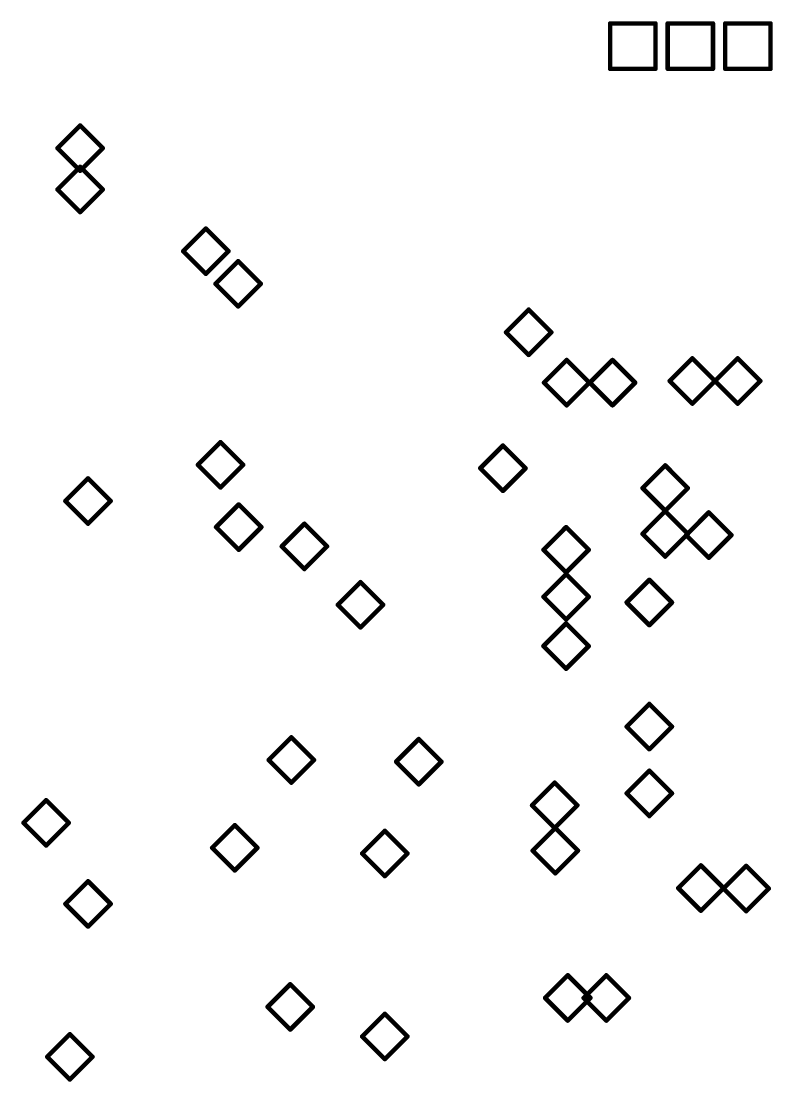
# Model space of a CAD drawing. Header units: inches. Extents: x 0 to 280, y 0 to 265.
# Drawn here: x 79.7 to 112.88, y 25.02 to 71.82 of the extents above; entities that cross this region are included whole.
import ezdxf

# ---------------------------------------------------------------- set-up
doc = ezdxf.new("R2010")
doc.units = ezdxf.units.IN
doc.layers.add('Drill Drawing', color=1, linetype='Continuous')

msp = doc.modelspace()

# ---------------------------------------------------------------- linework, layer by layer
at = {"layer": 'Drill Drawing'}
for points in [[(105.695, 71.725, 0.2, 0.2, 0), (107.695, 71.725, 0.2, 0.2, 0)], [(105.695, 69.725, 0.2, 0.2, 0), (105.695, 71.725, 0.2, 0.2, 0)], [(107.695, 69.725, 0.2, 0.2, 0), (107.695, 71.725, 0.2, 0.2, 0)], [(108.235, 71.725, 0.2, 0.2, 0), (110.235, 71.725, 0.2, 0.2, 0)], [(108.235, 69.725, 0.2, 0.2, 0), (108.235, 71.725, 0.2, 0.2, 0)], [(110.235, 69.725, 0.2, 0.2, 0), (110.235, 71.725, 0.2, 0.2, 0)], [(110.775, 71.725, 0.2, 0.2, 0), (112.775, 71.725, 0.2, 0.2, 0)], [(110.775, 69.725, 0.2, 0.2, 0), (110.775, 71.725, 0.2, 0.2, 0)], [(112.775, 69.725, 0.2, 0.2, 0), (112.775, 71.725, 0.2, 0.2, 0)], [(105.695, 69.725, 0.2, 0.2, 0), (107.695, 69.725, 0.2, 0.2, 0)], [(108.235, 69.725, 0.2, 0.2, 0), (110.235, 69.725, 0.2, 0.2, 0)], [(110.775, 69.725, 0.2, 0.2, 0), (112.775, 69.725, 0.2, 0.2, 0)], [(81.3, 66.225, 0.2, 0.2, 0), (82.3, 67.225, 0.2, 0.2, 0)], [(82.3, 67.225, 0.2, 0.2, 0), (83.3, 66.225, 0.2, 0.2, 0)], [(81.3, 66.225, 0.2, 0.2, 0), (82.3, 65.225, 0.2, 0.2, 0)], [(82.3, 65.225, 0.2, 0.2, 0), (83.3, 66.225, 0.2, 0.2, 0)], [(81.3, 64.4, 0.2, 0.2, 0), (82.3, 65.4, 0.2, 0.2, 0)], [(82.3, 65.4, 0.2, 0.2, 0), (83.3, 64.4, 0.2, 0.2, 0)], [(81.3, 64.4, 0.2, 0.2, 0), (82.3, 63.4, 0.2, 0.2, 0)], [(82.3, 63.4, 0.2, 0.2, 0), (83.3, 64.4, 0.2, 0.2, 0)], [(86.85, 61.675, 0.2, 0.2, 0), (87.85, 62.675, 0.2, 0.2, 0)], [(87.85, 62.675, 0.2, 0.2, 0), (88.85, 61.675, 0.2, 0.2, 0)], [(86.85, 61.675, 0.2, 0.2, 0), (87.85, 60.675, 0.2, 0.2, 0)], [(87.85, 60.675, 0.2, 0.2, 0), (88.85, 61.675, 0.2, 0.2, 0)], [(88.275, 60.239, 0.2, 0.2, 0), (89.275, 61.239, 0.2, 0.2, 0)], [(89.275, 61.239, 0.2, 0.2, 0), (90.275, 60.239, 0.2, 0.2, 0)], [(88.275, 60.239, 0.2, 0.2, 0), (89.275, 59.239, 0.2, 0.2, 0)], [(89.275, 59.239, 0.2, 0.2, 0), (90.275, 60.239, 0.2, 0.2, 0)], [(101.1, 58.1, 0.2, 0.2, 0), (102.1, 59.1, 0.2, 0.2, 0)], [(102.1, 59.1, 0.2, 0.2, 0), (103.1, 58.1, 0.2, 0.2, 0)], [(101.1, 58.1, 0.2, 0.2, 0), (102.1, 57.1, 0.2, 0.2, 0)], [(102.1, 57.1, 0.2, 0.2, 0), (103.1, 58.1, 0.2, 0.2, 0)], [(102.775, 55.875, 0.2, 0.2, 0), (103.775, 56.875, 0.2, 0.2, 0)], [(103.775, 56.875, 0.2, 0.2, 0), (104.775, 55.875, 0.2, 0.2, 0)], [(104.8, 55.875, 0.2, 0.2, 0), (105.8, 56.875, 0.2, 0.2, 0)], [(105.8, 56.875, 0.2, 0.2, 0), (106.8, 55.875, 0.2, 0.2, 0)], [(108.325, 55.95, 0.2, 0.2, 0), (109.325, 56.95, 0.2, 0.2, 0)], [(109.325, 56.95, 0.2, 0.2, 0), (110.325, 55.95, 0.2, 0.2, 0)], [(110.325, 55.95, 0.2, 0.2, 0), (111.325, 56.95, 0.2, 0.2, 0)], [(111.325, 56.95, 0.2, 0.2, 0), (112.325, 55.95, 0.2, 0.2, 0)], [(102.775, 55.875, 0.2, 0.2, 0), (103.775, 54.875, 0.2, 0.2, 0)], [(103.775, 54.875, 0.2, 0.2, 0), (104.775, 55.875, 0.2, 0.2, 0)], [(104.8, 55.875, 0.2, 0.2, 0), (105.8, 54.875, 0.2, 0.2, 0)], [(105.8, 54.875, 0.2, 0.2, 0), (106.8, 55.875, 0.2, 0.2, 0)], [(108.325, 55.95, 0.2, 0.2, 0), (109.325, 54.95, 0.2, 0.2, 0)], [(109.325, 54.95, 0.2, 0.2, 0), (110.325, 55.95, 0.2, 0.2, 0)], [(110.325, 55.95, 0.2, 0.2, 0), (111.325, 54.95, 0.2, 0.2, 0)], [(111.325, 54.95, 0.2, 0.2, 0), (112.325, 55.95, 0.2, 0.2, 0)], [(87.5, 52.25, 0.2, 0.2, 0), (88.5, 53.25, 0.2, 0.2, 0)], [(88.5, 53.25, 0.2, 0.2, 0), (89.5, 52.25, 0.2, 0.2, 0)], [(99.963, 52.1, 0.2, 0.2, 0), (100.963, 53.1, 0.2, 0.2, 0)], [(100.963, 53.1, 0.2, 0.2, 0), (101.963, 52.1, 0.2, 0.2, 0)], [(87.5, 52.25, 0.2, 0.2, 0), (88.5, 51.25, 0.2, 0.2, 0)], [(88.5, 51.25, 0.2, 0.2, 0), (89.5, 52.25, 0.2, 0.2, 0)], [(99.963, 52.1, 0.2, 0.2, 0), (100.963, 51.1, 0.2, 0.2, 0)], [(100.963, 51.1, 0.2, 0.2, 0), (101.963, 52.1, 0.2, 0.2, 0)], [(107.125, 51.225, 0.2, 0.2, 0), (108.125, 52.225, 0.2, 0.2, 0)], [(108.125, 52.225, 0.2, 0.2, 0), (109.125, 51.225, 0.2, 0.2, 0)], [(81.65, 50.65, 0.2, 0.2, 0), (82.65, 51.65, 0.2, 0.2, 0)], [(82.65, 51.65, 0.2, 0.2, 0), (83.65, 50.65, 0.2, 0.2, 0)], [(107.125, 51.225, 0.2, 0.2, 0), (108.125, 50.225, 0.2, 0.2, 0)], [(108.125, 50.225, 0.2, 0.2, 0), (109.125, 51.225, 0.2, 0.2, 0)], [(81.65, 50.65, 0.2, 0.2, 0), (82.65, 49.65, 0.2, 0.2, 0)], [(82.65, 49.65, 0.2, 0.2, 0), (83.65, 50.65, 0.2, 0.2, 0)], [(88.3, 49.5, 0.2, 0.2, 0), (89.3, 50.5, 0.2, 0.2, 0)], [(89.3, 50.5, 0.2, 0.2, 0), (90.3, 49.5, 0.2, 0.2, 0)], [(107.125, 49.2, 0.2, 0.2, 0), (108.125, 50.2, 0.2, 0.2, 0)], [(108.125, 50.2, 0.2, 0.2, 0), (109.125, 49.2, 0.2, 0.2, 0)], [(109.05, 49.15, 0.2, 0.2, 0), (110.05, 50.15, 0.2, 0.2, 0)], [(110.05, 50.15, 0.2, 0.2, 0), (111.05, 49.15, 0.2, 0.2, 0)], [(91.2, 48.65, 0.2, 0.2, 0), (92.2, 49.65, 0.2, 0.2, 0)], [(92.2, 49.65, 0.2, 0.2, 0), (93.2, 48.65, 0.2, 0.2, 0)], [(88.3, 49.5, 0.2, 0.2, 0), (89.3, 48.5, 0.2, 0.2, 0)], [(89.3, 48.5, 0.2, 0.2, 0), (90.3, 49.5, 0.2, 0.2, 0)], [(102.75, 48.5, 0.2, 0.2, 0), (103.75, 49.5, 0.2, 0.2, 0)], [(103.75, 49.5, 0.2, 0.2, 0), (104.75, 48.5, 0.2, 0.2, 0)], [(107.125, 49.2, 0.2, 0.2, 0), (108.125, 48.2, 0.2, 0.2, 0)], [(108.125, 48.2, 0.2, 0.2, 0), (109.125, 49.2, 0.2, 0.2, 0)], [(109.05, 49.15, 0.2, 0.2, 0), (110.05, 48.15, 0.2, 0.2, 0)], [(110.05, 48.15, 0.2, 0.2, 0), (111.05, 49.15, 0.2, 0.2, 0)], [(91.2, 48.65, 0.2, 0.2, 0), (92.2, 47.65, 0.2, 0.2, 0)], [(92.2, 47.65, 0.2, 0.2, 0), (93.2, 48.65, 0.2, 0.2, 0)], [(102.75, 48.5, 0.2, 0.2, 0), (103.75, 47.5, 0.2, 0.2, 0)], [(103.75, 47.5, 0.2, 0.2, 0), (104.75, 48.5, 0.2, 0.2, 0)], [(102.75, 46.425, 0.2, 0.2, 0), (103.75, 47.425, 0.2, 0.2, 0)], [(103.75, 47.425, 0.2, 0.2, 0), (104.75, 46.425, 0.2, 0.2, 0)], [(106.425, 46.175, 0.2, 0.2, 0), (107.425, 47.175, 0.2, 0.2, 0)], [(107.425, 47.175, 0.2, 0.2, 0), (108.425, 46.175, 0.2, 0.2, 0)], [(93.675, 46.075, 0.2, 0.2, 0), (94.675, 47.075, 0.2, 0.2, 0)], [(94.675, 47.075, 0.2, 0.2, 0), (95.675, 46.075, 0.2, 0.2, 0)], [(102.75, 46.425, 0.2, 0.2, 0), (103.75, 45.425, 0.2, 0.2, 0)], [(103.75, 45.425, 0.2, 0.2, 0), (104.75, 46.425, 0.2, 0.2, 0)], [(93.675, 46.075, 0.2, 0.2, 0), (94.675, 45.075, 0.2, 0.2, 0)], [(94.675, 45.075, 0.2, 0.2, 0), (95.675, 46.075, 0.2, 0.2, 0)], [(106.425, 46.175, 0.2, 0.2, 0), (107.425, 45.175, 0.2, 0.2, 0)], [(107.425, 45.175, 0.2, 0.2, 0), (108.425, 46.175, 0.2, 0.2, 0)], [(102.75, 44.25, 0.2, 0.2, 0), (103.75, 45.25, 0.2, 0.2, 0)], [(103.75, 45.25, 0.2, 0.2, 0), (104.75, 44.25, 0.2, 0.2, 0)], [(102.75, 44.25, 0.2, 0.2, 0), (103.75, 43.25, 0.2, 0.2, 0)], [(103.75, 43.25, 0.2, 0.2, 0), (104.75, 44.25, 0.2, 0.2, 0)], [(106.425, 40.7, 0.2, 0.2, 0), (107.425, 41.7, 0.2, 0.2, 0)], [(107.425, 41.7, 0.2, 0.2, 0), (108.425, 40.7, 0.2, 0.2, 0)], [(106.425, 40.7, 0.2, 0.2, 0), (107.425, 39.7, 0.2, 0.2, 0)], [(107.425, 39.7, 0.2, 0.2, 0), (108.425, 40.7, 0.2, 0.2, 0)], [(90.625, 39.225, 0.2, 0.2, 0), (91.625, 40.225, 0.2, 0.2, 0)], [(91.625, 40.225, 0.2, 0.2, 0), (92.625, 39.225, 0.2, 0.2, 0)], [(96.25, 39.15, 0.2, 0.2, 0), (97.25, 40.15, 0.2, 0.2, 0)], [(97.25, 40.15, 0.2, 0.2, 0), (98.25, 39.15, 0.2, 0.2, 0)], [(90.625, 39.225, 0.2, 0.2, 0), (91.625, 38.225, 0.2, 0.2, 0)], [(91.625, 38.225, 0.2, 0.2, 0), (92.625, 39.225, 0.2, 0.2, 0)], [(96.25, 39.15, 0.2, 0.2, 0), (97.25, 38.15, 0.2, 0.2, 0)], [(97.25, 38.15, 0.2, 0.2, 0), (98.25, 39.15, 0.2, 0.2, 0)], [(106.425, 37.75, 0.2, 0.2, 0), (107.425, 38.75, 0.2, 0.2, 0)], [(107.425, 38.75, 0.2, 0.2, 0), (108.425, 37.75, 0.2, 0.2, 0)], [(102.25, 37.225, 0.2, 0.2, 0), (103.25, 38.225, 0.2, 0.2, 0)], [(103.25, 38.225, 0.2, 0.2, 0), (104.25, 37.225, 0.2, 0.2, 0)], [(79.8, 36.45, 0.2, 0.2, 0), (80.8, 37.45, 0.2, 0.2, 0)], [(80.8, 37.45, 0.2, 0.2, 0), (81.8, 36.45, 0.2, 0.2, 0)], [(106.425, 37.75, 0.2, 0.2, 0), (107.425, 36.75, 0.2, 0.2, 0)], [(107.425, 36.75, 0.2, 0.2, 0), (108.425, 37.75, 0.2, 0.2, 0)], [(102.25, 37.225, 0.2, 0.2, 0), (103.25, 36.225, 0.2, 0.2, 0)], [(103.25, 36.225, 0.2, 0.2, 0), (104.25, 37.225, 0.2, 0.2, 0)], [(79.8, 36.45, 0.2, 0.2, 0), (80.8, 35.45, 0.2, 0.2, 0)], [(80.8, 35.45, 0.2, 0.2, 0), (81.8, 36.45, 0.2, 0.2, 0)], [(88.125, 35.35, 0.2, 0.2, 0), (89.125, 36.35, 0.2, 0.2, 0)], [(89.125, 36.35, 0.2, 0.2, 0), (90.125, 35.35, 0.2, 0.2, 0)], [(94.75, 35.1, 0.2, 0.2, 0), (95.75, 36.1, 0.2, 0.2, 0)], [(95.75, 36.1, 0.2, 0.2, 0), (96.75, 35.1, 0.2, 0.2, 0)], [(102.275, 35.225, 0.2, 0.2, 0), (103.275, 36.225, 0.2, 0.2, 0)], [(103.275, 36.225, 0.2, 0.2, 0), (104.275, 35.225, 0.2, 0.2, 0)], [(88.125, 35.35, 0.2, 0.2, 0), (89.125, 34.35, 0.2, 0.2, 0)], [(89.125, 34.35, 0.2, 0.2, 0), (90.125, 35.35, 0.2, 0.2, 0)], [(94.75, 35.1, 0.2, 0.2, 0), (95.75, 34.1, 0.2, 0.2, 0)], [(95.75, 34.1, 0.2, 0.2, 0), (96.75, 35.1, 0.2, 0.2, 0)], [(102.275, 35.225, 0.2, 0.2, 0), (103.275, 34.225, 0.2, 0.2, 0)], [(103.275, 34.225, 0.2, 0.2, 0), (104.275, 35.225, 0.2, 0.2, 0)], [(108.7, 33.575, 0.2, 0.2, 0), (109.7, 34.575, 0.2, 0.2, 0)], [(109.7, 34.575, 0.2, 0.2, 0), (110.7, 33.575, 0.2, 0.2, 0)], [(110.7, 33.55, 0.2, 0.2, 0), (111.7, 34.55, 0.2, 0.2, 0)], [(111.7, 34.55, 0.2, 0.2, 0), (112.7, 33.55, 0.2, 0.2, 0)], [(81.65, 32.875, 0.2, 0.2, 0), (82.65, 33.875, 0.2, 0.2, 0)], [(82.65, 33.875, 0.2, 0.2, 0), (83.65, 32.875, 0.2, 0.2, 0)], [(108.7, 33.575, 0.2, 0.2, 0), (109.7, 32.575, 0.2, 0.2, 0)], [(109.7, 32.575, 0.2, 0.2, 0), (110.7, 33.575, 0.2, 0.2, 0)], [(110.7, 33.55, 0.2, 0.2, 0), (111.7, 32.55, 0.2, 0.2, 0)], [(111.7, 32.55, 0.2, 0.2, 0), (112.7, 33.55, 0.2, 0.2, 0)], [(81.65, 32.875, 0.2, 0.2, 0), (82.65, 31.875, 0.2, 0.2, 0)], [(82.65, 31.875, 0.2, 0.2, 0), (83.65, 32.875, 0.2, 0.2, 0)], [(102.825, 28.725, 0.2, 0.2, 0), (103.825, 29.725, 0.2, 0.2, 0)], [(103.825, 29.725, 0.2, 0.2, 0), (104.825, 28.725, 0.2, 0.2, 0)], [(104.525, 28.725, 0.2, 0.2, 0), (105.525, 29.725, 0.2, 0.2, 0)], [(105.525, 29.725, 0.2, 0.2, 0), (106.525, 28.725, 0.2, 0.2, 0)], [(90.575, 28.329, 0.2, 0.2, 0), (91.575, 29.329, 0.2, 0.2, 0)], [(91.575, 29.329, 0.2, 0.2, 0), (92.575, 28.329, 0.2, 0.2, 0)], [(102.825, 28.725, 0.2, 0.2, 0), (103.825, 27.725, 0.2, 0.2, 0)], [(103.825, 27.725, 0.2, 0.2, 0), (104.825, 28.725, 0.2, 0.2, 0)], [(104.525, 28.725, 0.2, 0.2, 0), (105.525, 27.725, 0.2, 0.2, 0)], [(105.525, 27.725, 0.2, 0.2, 0), (106.525, 28.725, 0.2, 0.2, 0)], [(90.575, 28.329, 0.2, 0.2, 0), (91.575, 27.329, 0.2, 0.2, 0)], [(91.575, 27.329, 0.2, 0.2, 0), (92.575, 28.329, 0.2, 0.2, 0)], [(94.75, 27.025, 0.2, 0.2, 0), (95.75, 28.025, 0.2, 0.2, 0)], [(95.75, 28.025, 0.2, 0.2, 0), (96.75, 27.025, 0.2, 0.2, 0)], [(80.85, 26.125, 0.2, 0.2, 0), (81.85, 27.125, 0.2, 0.2, 0)], [(81.85, 27.125, 0.2, 0.2, 0), (82.85, 26.125, 0.2, 0.2, 0)], [(94.75, 27.025, 0.2, 0.2, 0), (95.75, 26.025, 0.2, 0.2, 0)], [(95.75, 26.025, 0.2, 0.2, 0), (96.75, 27.025, 0.2, 0.2, 0)], [(80.85, 26.125, 0.2, 0.2, 0), (81.85, 25.125, 0.2, 0.2, 0)], [(81.85, 25.125, 0.2, 0.2, 0), (82.85, 26.125, 0.2, 0.2, 0)]]:
    msp.add_lwpolyline(points, format="xyseb", dxfattribs=at)
for points in [[(105.645, 71.725, 0.1, 0.1, 1), (105.745, 71.725, 0.1, 0.1, 1)], [(105.645, 71.725, 0.1, 0.1, 1), (105.745, 71.725, 0.1, 0.1, 1)], [(107.645, 71.725, 0.1, 0.1, 1), (107.745, 71.725, 0.1, 0.1, 1)], [(107.645, 71.725, 0.1, 0.1, 1), (107.745, 71.725, 0.1, 0.1, 1)], [(108.185, 71.725, 0.1, 0.1, 1), (108.285, 71.725, 0.1, 0.1, 1)], [(108.185, 71.725, 0.1, 0.1, 1), (108.285, 71.725, 0.1, 0.1, 1)], [(110.185, 71.725, 0.1, 0.1, 1), (110.285, 71.725, 0.1, 0.1, 1)], [(110.185, 71.725, 0.1, 0.1, 1), (110.285, 71.725, 0.1, 0.1, 1)], [(110.725, 71.725, 0.1, 0.1, 1), (110.825, 71.725, 0.1, 0.1, 1)], [(110.725, 71.725, 0.1, 0.1, 1), (110.825, 71.725, 0.1, 0.1, 1)], [(112.725, 71.725, 0.1, 0.1, 1), (112.825, 71.725, 0.1, 0.1, 1)], [(112.725, 71.725, 0.1, 0.1, 1), (112.825, 71.725, 0.1, 0.1, 1)], [(105.645, 69.725, 0.1, 0.1, 1), (105.745, 69.725, 0.1, 0.1, 1)], [(105.645, 69.725, 0.1, 0.1, 1), (105.745, 69.725, 0.1, 0.1, 1)], [(107.645, 69.725, 0.1, 0.1, 1), (107.745, 69.725, 0.1, 0.1, 1)], [(107.645, 69.725, 0.1, 0.1, 1), (107.745, 69.725, 0.1, 0.1, 1)], [(108.185, 69.725, 0.1, 0.1, 1), (108.285, 69.725, 0.1, 0.1, 1)], [(108.185, 69.725, 0.1, 0.1, 1), (108.285, 69.725, 0.1, 0.1, 1)], [(110.185, 69.725, 0.1, 0.1, 1), (110.285, 69.725, 0.1, 0.1, 1)], [(110.185, 69.725, 0.1, 0.1, 1), (110.285, 69.725, 0.1, 0.1, 1)], [(110.725, 69.725, 0.1, 0.1, 1), (110.825, 69.725, 0.1, 0.1, 1)], [(110.725, 69.725, 0.1, 0.1, 1), (110.825, 69.725, 0.1, 0.1, 1)], [(112.725, 69.725, 0.1, 0.1, 1), (112.825, 69.725, 0.1, 0.1, 1)], [(112.725, 69.725, 0.1, 0.1, 1), (112.825, 69.725, 0.1, 0.1, 1)], [(82.25, 67.225, 0.1, 0.1, 1), (82.35, 67.225, 0.1, 0.1, 1)], [(82.25, 67.225, 0.1, 0.1, 1), (82.35, 67.225, 0.1, 0.1, 1)], [(81.25, 66.225, 0.1, 0.1, 1), (81.35, 66.225, 0.1, 0.1, 1)], [(81.25, 66.225, 0.1, 0.1, 1), (81.35, 66.225, 0.1, 0.1, 1)], [(83.25, 66.225, 0.1, 0.1, 1), (83.35, 66.225, 0.1, 0.1, 1)], [(83.25, 66.225, 0.1, 0.1, 1), (83.35, 66.225, 0.1, 0.1, 1)], [(82.25, 65.4, 0.1, 0.1, 1), (82.35, 65.4, 0.1, 0.1, 1)], [(82.25, 65.4, 0.1, 0.1, 1), (82.35, 65.4, 0.1, 0.1, 1)], [(82.25, 65.225, 0.1, 0.1, 1), (82.35, 65.225, 0.1, 0.1, 1)], [(82.25, 65.225, 0.1, 0.1, 1), (82.35, 65.225, 0.1, 0.1, 1)], [(81.25, 64.4, 0.1, 0.1, 1), (81.35, 64.4, 0.1, 0.1, 1)], [(81.25, 64.4, 0.1, 0.1, 1), (81.35, 64.4, 0.1, 0.1, 1)], [(83.25, 64.4, 0.1, 0.1, 1), (83.35, 64.4, 0.1, 0.1, 1)], [(83.25, 64.4, 0.1, 0.1, 1), (83.35, 64.4, 0.1, 0.1, 1)], [(82.25, 63.4, 0.1, 0.1, 1), (82.35, 63.4, 0.1, 0.1, 1)], [(82.25, 63.4, 0.1, 0.1, 1), (82.35, 63.4, 0.1, 0.1, 1)], [(87.8, 62.675, 0.1, 0.1, 1), (87.9, 62.675, 0.1, 0.1, 1)], [(87.8, 62.675, 0.1, 0.1, 1), (87.9, 62.675, 0.1, 0.1, 1)], [(86.8, 61.675, 0.1, 0.1, 1), (86.9, 61.675, 0.1, 0.1, 1)], [(86.8, 61.675, 0.1, 0.1, 1), (86.9, 61.675, 0.1, 0.1, 1)], [(88.8, 61.675, 0.1, 0.1, 1), (88.9, 61.675, 0.1, 0.1, 1)], [(88.8, 61.675, 0.1, 0.1, 1), (88.9, 61.675, 0.1, 0.1, 1)], [(89.225, 61.239, 0.1, 0.1, 1), (89.325, 61.239, 0.1, 0.1, 1)], [(89.225, 61.239, 0.1, 0.1, 1), (89.325, 61.239, 0.1, 0.1, 1)], [(87.8, 60.675, 0.1, 0.1, 1), (87.9, 60.675, 0.1, 0.1, 1)], [(87.8, 60.675, 0.1, 0.1, 1), (87.9, 60.675, 0.1, 0.1, 1)], [(88.225, 60.239, 0.1, 0.1, 1), (88.325, 60.239, 0.1, 0.1, 1)], [(88.225, 60.239, 0.1, 0.1, 1), (88.325, 60.239, 0.1, 0.1, 1)], [(90.225, 60.239, 0.1, 0.1, 1), (90.325, 60.239, 0.1, 0.1, 1)], [(90.225, 60.239, 0.1, 0.1, 1), (90.325, 60.239, 0.1, 0.1, 1)], [(89.225, 59.239, 0.1, 0.1, 1), (89.325, 59.239, 0.1, 0.1, 1)], [(89.225, 59.239, 0.1, 0.1, 1), (89.325, 59.239, 0.1, 0.1, 1)], [(102.05, 59.1, 0.1, 0.1, 1), (102.15, 59.1, 0.1, 0.1, 1)], [(102.05, 59.1, 0.1, 0.1, 1), (102.15, 59.1, 0.1, 0.1, 1)], [(101.05, 58.1, 0.1, 0.1, 1), (101.15, 58.1, 0.1, 0.1, 1)], [(101.05, 58.1, 0.1, 0.1, 1), (101.15, 58.1, 0.1, 0.1, 1)], [(103.05, 58.1, 0.1, 0.1, 1), (103.15, 58.1, 0.1, 0.1, 1)], [(103.05, 58.1, 0.1, 0.1, 1), (103.15, 58.1, 0.1, 0.1, 1)], [(102.05, 57.1, 0.1, 0.1, 1), (102.15, 57.1, 0.1, 0.1, 1)], [(102.05, 57.1, 0.1, 0.1, 1), (102.15, 57.1, 0.1, 0.1, 1)], [(103.725, 56.875, 0.1, 0.1, 1), (103.825, 56.875, 0.1, 0.1, 1)], [(103.725, 56.875, 0.1, 0.1, 1), (103.825, 56.875, 0.1, 0.1, 1)], [(105.75, 56.875, 0.1, 0.1, 1), (105.85, 56.875, 0.1, 0.1, 1)], [(105.75, 56.875, 0.1, 0.1, 1), (105.85, 56.875, 0.1, 0.1, 1)], [(109.275, 56.95, 0.1, 0.1, 1), (109.375, 56.95, 0.1, 0.1, 1)], [(109.275, 56.95, 0.1, 0.1, 1), (109.375, 56.95, 0.1, 0.1, 1)], [(111.275, 56.95, 0.1, 0.1, 1), (111.375, 56.95, 0.1, 0.1, 1)], [(111.275, 56.95, 0.1, 0.1, 1), (111.375, 56.95, 0.1, 0.1, 1)], [(102.725, 55.875, 0.1, 0.1, 1), (102.825, 55.875, 0.1, 0.1, 1)], [(102.725, 55.875, 0.1, 0.1, 1), (102.825, 55.875, 0.1, 0.1, 1)], [(104.725, 55.875, 0.1, 0.1, 1), (104.825, 55.875, 0.1, 0.1, 1)], [(104.725, 55.875, 0.1, 0.1, 1), (104.825, 55.875, 0.1, 0.1, 1)], [(104.75, 55.875, 0.1, 0.1, 1), (104.85, 55.875, 0.1, 0.1, 1)], [(104.75, 55.875, 0.1, 0.1, 1), (104.85, 55.875, 0.1, 0.1, 1)], [(106.75, 55.875, 0.1, 0.1, 1), (106.85, 55.875, 0.1, 0.1, 1)], [(106.75, 55.875, 0.1, 0.1, 1), (106.85, 55.875, 0.1, 0.1, 1)], [(108.275, 55.95, 0.1, 0.1, 1), (108.375, 55.95, 0.1, 0.1, 1)], [(108.275, 55.95, 0.1, 0.1, 1), (108.375, 55.95, 0.1, 0.1, 1)], [(110.275, 55.95, 0.1, 0.1, 1), (110.375, 55.95, 0.1, 0.1, 1)], [(110.275, 55.95, 0.1, 0.1, 1), (110.375, 55.95, 0.1, 0.1, 1)], [(110.275, 55.95, 0.1, 0.1, 1), (110.375, 55.95, 0.1, 0.1, 1)], [(110.275, 55.95, 0.1, 0.1, 1), (110.375, 55.95, 0.1, 0.1, 1)], [(112.275, 55.95, 0.1, 0.1, 1), (112.375, 55.95, 0.1, 0.1, 1)], [(112.275, 55.95, 0.1, 0.1, 1), (112.375, 55.95, 0.1, 0.1, 1)], [(103.725, 54.875, 0.1, 0.1, 1), (103.825, 54.875, 0.1, 0.1, 1)], [(103.725, 54.875, 0.1, 0.1, 1), (103.825, 54.875, 0.1, 0.1, 1)], [(105.75, 54.875, 0.1, 0.1, 1), (105.85, 54.875, 0.1, 0.1, 1)], [(105.75, 54.875, 0.1, 0.1, 1), (105.85, 54.875, 0.1, 0.1, 1)], [(109.275, 54.95, 0.1, 0.1, 1), (109.375, 54.95, 0.1, 0.1, 1)], [(109.275, 54.95, 0.1, 0.1, 1), (109.375, 54.95, 0.1, 0.1, 1)], [(111.275, 54.95, 0.1, 0.1, 1), (111.375, 54.95, 0.1, 0.1, 1)], [(111.275, 54.95, 0.1, 0.1, 1), (111.375, 54.95, 0.1, 0.1, 1)], [(88.45, 53.25, 0.1, 0.1, 1), (88.55, 53.25, 0.1, 0.1, 1)], [(88.45, 53.25, 0.1, 0.1, 1), (88.55, 53.25, 0.1, 0.1, 1)], [(100.913, 53.1, 0.1, 0.1, 1), (101.013, 53.1, 0.1, 0.1, 1)], [(100.913, 53.1, 0.1, 0.1, 1), (101.013, 53.1, 0.1, 0.1, 1)], [(87.45, 52.25, 0.1, 0.1, 1), (87.55, 52.25, 0.1, 0.1, 1)], [(87.45, 52.25, 0.1, 0.1, 1), (87.55, 52.25, 0.1, 0.1, 1)], [(89.45, 52.25, 0.1, 0.1, 1), (89.55, 52.25, 0.1, 0.1, 1)], [(89.45, 52.25, 0.1, 0.1, 1), (89.55, 52.25, 0.1, 0.1, 1)], [(99.913, 52.1, 0.1, 0.1, 1), (100.013, 52.1, 0.1, 0.1, 1)], [(99.913, 52.1, 0.1, 0.1, 1), (100.013, 52.1, 0.1, 0.1, 1)], [(101.913, 52.1, 0.1, 0.1, 1), (102.013, 52.1, 0.1, 0.1, 1)], [(101.913, 52.1, 0.1, 0.1, 1), (102.013, 52.1, 0.1, 0.1, 1)], [(108.075, 52.225, 0.1, 0.1, 1), (108.175, 52.225, 0.1, 0.1, 1)], [(108.075, 52.225, 0.1, 0.1, 1), (108.175, 52.225, 0.1, 0.1, 1)], [(82.6, 51.65, 0.1, 0.1, 1), (82.7, 51.65, 0.1, 0.1, 1)], [(82.6, 51.65, 0.1, 0.1, 1), (82.7, 51.65, 0.1, 0.1, 1)], [(88.45, 51.25, 0.1, 0.1, 1), (88.55, 51.25, 0.1, 0.1, 1)], [(88.45, 51.25, 0.1, 0.1, 1), (88.55, 51.25, 0.1, 0.1, 1)], [(100.913, 51.1, 0.1, 0.1, 1), (101.013, 51.1, 0.1, 0.1, 1)], [(100.913, 51.1, 0.1, 0.1, 1), (101.013, 51.1, 0.1, 0.1, 1)], [(107.075, 51.225, 0.1, 0.1, 1), (107.175, 51.225, 0.1, 0.1, 1)], [(107.075, 51.225, 0.1, 0.1, 1), (107.175, 51.225, 0.1, 0.1, 1)], [(109.075, 51.225, 0.1, 0.1, 1), (109.175, 51.225, 0.1, 0.1, 1)], [(109.075, 51.225, 0.1, 0.1, 1), (109.175, 51.225, 0.1, 0.1, 1)], [(81.6, 50.65, 0.1, 0.1, 1), (81.7, 50.65, 0.1, 0.1, 1)], [(81.6, 50.65, 0.1, 0.1, 1), (81.7, 50.65, 0.1, 0.1, 1)], [(83.6, 50.65, 0.1, 0.1, 1), (83.7, 50.65, 0.1, 0.1, 1)], [(83.6, 50.65, 0.1, 0.1, 1), (83.7, 50.65, 0.1, 0.1, 1)], [(89.25, 50.5, 0.1, 0.1, 1), (89.35, 50.5, 0.1, 0.1, 1)], [(89.25, 50.5, 0.1, 0.1, 1), (89.35, 50.5, 0.1, 0.1, 1)], [(108.075, 50.225, 0.1, 0.1, 1), (108.175, 50.225, 0.1, 0.1, 1)], [(108.075, 50.225, 0.1, 0.1, 1), (108.175, 50.225, 0.1, 0.1, 1)], [(108.075, 50.2, 0.1, 0.1, 1), (108.175, 50.2, 0.1, 0.1, 1)], [(108.075, 50.2, 0.1, 0.1, 1), (108.175, 50.2, 0.1, 0.1, 1)], [(110, 50.15, 0.1, 0.1, 1), (110.1, 50.15, 0.1, 0.1, 1)], [(110, 50.15, 0.1, 0.1, 1), (110.1, 50.15, 0.1, 0.1, 1)], [(82.6, 49.65, 0.1, 0.1, 1), (82.7, 49.65, 0.1, 0.1, 1)], [(82.6, 49.65, 0.1, 0.1, 1), (82.7, 49.65, 0.1, 0.1, 1)], [(92.15, 49.65, 0.1, 0.1, 1), (92.25, 49.65, 0.1, 0.1, 1)], [(92.15, 49.65, 0.1, 0.1, 1), (92.25, 49.65, 0.1, 0.1, 1)], [(88.25, 49.5, 0.1, 0.1, 1), (88.35, 49.5, 0.1, 0.1, 1)], [(88.25, 49.5, 0.1, 0.1, 1), (88.35, 49.5, 0.1, 0.1, 1)], [(90.25, 49.5, 0.1, 0.1, 1), (90.35, 49.5, 0.1, 0.1, 1)], [(90.25, 49.5, 0.1, 0.1, 1), (90.35, 49.5, 0.1, 0.1, 1)], [(103.7, 49.5, 0.1, 0.1, 1), (103.8, 49.5, 0.1, 0.1, 1)], [(103.7, 49.5, 0.1, 0.1, 1), (103.8, 49.5, 0.1, 0.1, 1)], [(107.075, 49.2, 0.1, 0.1, 1), (107.175, 49.2, 0.1, 0.1, 1)], [(107.075, 49.2, 0.1, 0.1, 1), (107.175, 49.2, 0.1, 0.1, 1)], [(109, 49.15, 0.1, 0.1, 1), (109.1, 49.15, 0.1, 0.1, 1)], [(109, 49.15, 0.1, 0.1, 1), (109.1, 49.15, 0.1, 0.1, 1)], [(109.075, 49.2, 0.1, 0.1, 1), (109.175, 49.2, 0.1, 0.1, 1)], [(109.075, 49.2, 0.1, 0.1, 1), (109.175, 49.2, 0.1, 0.1, 1)], [(111, 49.15, 0.1, 0.1, 1), (111.1, 49.15, 0.1, 0.1, 1)], [(111, 49.15, 0.1, 0.1, 1), (111.1, 49.15, 0.1, 0.1, 1)], [(91.15, 48.65, 0.1, 0.1, 1), (91.25, 48.65, 0.1, 0.1, 1)], [(91.15, 48.65, 0.1, 0.1, 1), (91.25, 48.65, 0.1, 0.1, 1)], [(93.15, 48.65, 0.1, 0.1, 1), (93.25, 48.65, 0.1, 0.1, 1)], [(93.15, 48.65, 0.1, 0.1, 1), (93.25, 48.65, 0.1, 0.1, 1)], [(89.25, 48.5, 0.1, 0.1, 1), (89.35, 48.5, 0.1, 0.1, 1)], [(89.25, 48.5, 0.1, 0.1, 1), (89.35, 48.5, 0.1, 0.1, 1)], [(102.7, 48.5, 0.1, 0.1, 1), (102.8, 48.5, 0.1, 0.1, 1)], [(102.7, 48.5, 0.1, 0.1, 1), (102.8, 48.5, 0.1, 0.1, 1)], [(104.7, 48.5, 0.1, 0.1, 1), (104.8, 48.5, 0.1, 0.1, 1)], [(104.7, 48.5, 0.1, 0.1, 1), (104.8, 48.5, 0.1, 0.1, 1)], [(108.075, 48.2, 0.1, 0.1, 1), (108.175, 48.2, 0.1, 0.1, 1)], [(108.075, 48.2, 0.1, 0.1, 1), (108.175, 48.2, 0.1, 0.1, 1)], [(110, 48.15, 0.1, 0.1, 1), (110.1, 48.15, 0.1, 0.1, 1)], [(110, 48.15, 0.1, 0.1, 1), (110.1, 48.15, 0.1, 0.1, 1)], [(92.15, 47.65, 0.1, 0.1, 1), (92.25, 47.65, 0.1, 0.1, 1)], [(92.15, 47.65, 0.1, 0.1, 1), (92.25, 47.65, 0.1, 0.1, 1)], [(103.7, 47.5, 0.1, 0.1, 1), (103.8, 47.5, 0.1, 0.1, 1)], [(103.7, 47.5, 0.1, 0.1, 1), (103.8, 47.5, 0.1, 0.1, 1)], [(103.7, 47.425, 0.1, 0.1, 1), (103.8, 47.425, 0.1, 0.1, 1)], [(103.7, 47.425, 0.1, 0.1, 1), (103.8, 47.425, 0.1, 0.1, 1)], [(107.375, 47.175, 0.1, 0.1, 1), (107.475, 47.175, 0.1, 0.1, 1)], [(107.375, 47.175, 0.1, 0.1, 1), (107.475, 47.175, 0.1, 0.1, 1)], [(94.625, 47.075, 0.1, 0.1, 1), (94.725, 47.075, 0.1, 0.1, 1)], [(94.625, 47.075, 0.1, 0.1, 1), (94.725, 47.075, 0.1, 0.1, 1)], [(102.7, 46.425, 0.1, 0.1, 1), (102.8, 46.425, 0.1, 0.1, 1)], [(102.7, 46.425, 0.1, 0.1, 1), (102.8, 46.425, 0.1, 0.1, 1)], [(104.7, 46.425, 0.1, 0.1, 1), (104.8, 46.425, 0.1, 0.1, 1)], [(104.7, 46.425, 0.1, 0.1, 1), (104.8, 46.425, 0.1, 0.1, 1)], [(93.625, 46.075, 0.1, 0.1, 1), (93.725, 46.075, 0.1, 0.1, 1)], [(93.625, 46.075, 0.1, 0.1, 1), (93.725, 46.075, 0.1, 0.1, 1)], [(95.625, 46.075, 0.1, 0.1, 1), (95.725, 46.075, 0.1, 0.1, 1)], [(95.625, 46.075, 0.1, 0.1, 1), (95.725, 46.075, 0.1, 0.1, 1)], [(106.375, 46.175, 0.1, 0.1, 1), (106.475, 46.175, 0.1, 0.1, 1)], [(106.375, 46.175, 0.1, 0.1, 1), (106.475, 46.175, 0.1, 0.1, 1)], [(108.375, 46.175, 0.1, 0.1, 1), (108.475, 46.175, 0.1, 0.1, 1)], [(108.375, 46.175, 0.1, 0.1, 1), (108.475, 46.175, 0.1, 0.1, 1)], [(103.7, 45.425, 0.1, 0.1, 1), (103.8, 45.425, 0.1, 0.1, 1)], [(103.7, 45.425, 0.1, 0.1, 1), (103.8, 45.425, 0.1, 0.1, 1)], [(94.625, 45.075, 0.1, 0.1, 1), (94.725, 45.075, 0.1, 0.1, 1)], [(94.625, 45.075, 0.1, 0.1, 1), (94.725, 45.075, 0.1, 0.1, 1)], [(103.7, 45.25, 0.1, 0.1, 1), (103.8, 45.25, 0.1, 0.1, 1)], [(103.7, 45.25, 0.1, 0.1, 1), (103.8, 45.25, 0.1, 0.1, 1)], [(107.375, 45.175, 0.1, 0.1, 1), (107.475, 45.175, 0.1, 0.1, 1)], [(107.375, 45.175, 0.1, 0.1, 1), (107.475, 45.175, 0.1, 0.1, 1)], [(102.7, 44.25, 0.1, 0.1, 1), (102.8, 44.25, 0.1, 0.1, 1)], [(102.7, 44.25, 0.1, 0.1, 1), (102.8, 44.25, 0.1, 0.1, 1)], [(104.7, 44.25, 0.1, 0.1, 1), (104.8, 44.25, 0.1, 0.1, 1)], [(104.7, 44.25, 0.1, 0.1, 1), (104.8, 44.25, 0.1, 0.1, 1)], [(103.7, 43.25, 0.1, 0.1, 1), (103.8, 43.25, 0.1, 0.1, 1)], [(103.7, 43.25, 0.1, 0.1, 1), (103.8, 43.25, 0.1, 0.1, 1)], [(107.375, 41.7, 0.1, 0.1, 1), (107.475, 41.7, 0.1, 0.1, 1)], [(107.375, 41.7, 0.1, 0.1, 1), (107.475, 41.7, 0.1, 0.1, 1)], [(106.375, 40.7, 0.1, 0.1, 1), (106.475, 40.7, 0.1, 0.1, 1)], [(106.375, 40.7, 0.1, 0.1, 1), (106.475, 40.7, 0.1, 0.1, 1)], [(108.375, 40.7, 0.1, 0.1, 1), (108.475, 40.7, 0.1, 0.1, 1)], [(108.375, 40.7, 0.1, 0.1, 1), (108.475, 40.7, 0.1, 0.1, 1)], [(91.575, 40.225, 0.1, 0.1, 1), (91.675, 40.225, 0.1, 0.1, 1)], [(91.575, 40.225, 0.1, 0.1, 1), (91.675, 40.225, 0.1, 0.1, 1)], [(97.2, 40.15, 0.1, 0.1, 1), (97.3, 40.15, 0.1, 0.1, 1)], [(97.2, 40.15, 0.1, 0.1, 1), (97.3, 40.15, 0.1, 0.1, 1)], [(107.375, 39.7, 0.1, 0.1, 1), (107.475, 39.7, 0.1, 0.1, 1)], [(107.375, 39.7, 0.1, 0.1, 1), (107.475, 39.7, 0.1, 0.1, 1)], [(90.575, 39.225, 0.1, 0.1, 1), (90.675, 39.225, 0.1, 0.1, 1)], [(90.575, 39.225, 0.1, 0.1, 1), (90.675, 39.225, 0.1, 0.1, 1)], [(92.575, 39.225, 0.1, 0.1, 1), (92.675, 39.225, 0.1, 0.1, 1)], [(92.575, 39.225, 0.1, 0.1, 1), (92.675, 39.225, 0.1, 0.1, 1)], [(96.2, 39.15, 0.1, 0.1, 1), (96.3, 39.15, 0.1, 0.1, 1)], [(96.2, 39.15, 0.1, 0.1, 1), (96.3, 39.15, 0.1, 0.1, 1)], [(98.2, 39.15, 0.1, 0.1, 1), (98.3, 39.15, 0.1, 0.1, 1)], [(98.2, 39.15, 0.1, 0.1, 1), (98.3, 39.15, 0.1, 0.1, 1)], [(107.375, 38.75, 0.1, 0.1, 1), (107.475, 38.75, 0.1, 0.1, 1)], [(107.375, 38.75, 0.1, 0.1, 1), (107.475, 38.75, 0.1, 0.1, 1)], [(91.575, 38.225, 0.1, 0.1, 1), (91.675, 38.225, 0.1, 0.1, 1)], [(91.575, 38.225, 0.1, 0.1, 1), (91.675, 38.225, 0.1, 0.1, 1)], [(97.2, 38.15, 0.1, 0.1, 1), (97.3, 38.15, 0.1, 0.1, 1)], [(97.2, 38.15, 0.1, 0.1, 1), (97.3, 38.15, 0.1, 0.1, 1)], [(103.2, 38.225, 0.1, 0.1, 1), (103.3, 38.225, 0.1, 0.1, 1)], [(103.2, 38.225, 0.1, 0.1, 1), (103.3, 38.225, 0.1, 0.1, 1)], [(80.75, 37.45, 0.1, 0.1, 1), (80.85, 37.45, 0.1, 0.1, 1)], [(80.75, 37.45, 0.1, 0.1, 1), (80.85, 37.45, 0.1, 0.1, 1)], [(106.375, 37.75, 0.1, 0.1, 1), (106.475, 37.75, 0.1, 0.1, 1)], [(106.375, 37.75, 0.1, 0.1, 1), (106.475, 37.75, 0.1, 0.1, 1)], [(108.375, 37.75, 0.1, 0.1, 1), (108.475, 37.75, 0.1, 0.1, 1)], [(108.375, 37.75, 0.1, 0.1, 1), (108.475, 37.75, 0.1, 0.1, 1)], [(102.2, 37.225, 0.1, 0.1, 1), (102.3, 37.225, 0.1, 0.1, 1)], [(102.2, 37.225, 0.1, 0.1, 1), (102.3, 37.225, 0.1, 0.1, 1)], [(104.2, 37.225, 0.1, 0.1, 1), (104.3, 37.225, 0.1, 0.1, 1)], [(104.2, 37.225, 0.1, 0.1, 1), (104.3, 37.225, 0.1, 0.1, 1)], [(79.75, 36.45, 0.1, 0.1, 1), (79.85, 36.45, 0.1, 0.1, 1)], [(79.75, 36.45, 0.1, 0.1, 1), (79.85, 36.45, 0.1, 0.1, 1)], [(81.75, 36.45, 0.1, 0.1, 1), (81.85, 36.45, 0.1, 0.1, 1)], [(81.75, 36.45, 0.1, 0.1, 1), (81.85, 36.45, 0.1, 0.1, 1)], [(107.375, 36.75, 0.1, 0.1, 1), (107.475, 36.75, 0.1, 0.1, 1)], [(107.375, 36.75, 0.1, 0.1, 1), (107.475, 36.75, 0.1, 0.1, 1)], [(89.075, 36.35, 0.1, 0.1, 1), (89.175, 36.35, 0.1, 0.1, 1)], [(89.075, 36.35, 0.1, 0.1, 1), (89.175, 36.35, 0.1, 0.1, 1)], [(95.7, 36.1, 0.1, 0.1, 1), (95.8, 36.1, 0.1, 0.1, 1)], [(95.7, 36.1, 0.1, 0.1, 1), (95.8, 36.1, 0.1, 0.1, 1)], [(103.2, 36.225, 0.1, 0.1, 1), (103.3, 36.225, 0.1, 0.1, 1)], [(103.2, 36.225, 0.1, 0.1, 1), (103.3, 36.225, 0.1, 0.1, 1)], [(103.225, 36.225, 0.1, 0.1, 1), (103.325, 36.225, 0.1, 0.1, 1)], [(103.225, 36.225, 0.1, 0.1, 1), (103.325, 36.225, 0.1, 0.1, 1)], [(80.75, 35.45, 0.1, 0.1, 1), (80.85, 35.45, 0.1, 0.1, 1)], [(80.75, 35.45, 0.1, 0.1, 1), (80.85, 35.45, 0.1, 0.1, 1)], [(88.075, 35.35, 0.1, 0.1, 1), (88.175, 35.35, 0.1, 0.1, 1)], [(88.075, 35.35, 0.1, 0.1, 1), (88.175, 35.35, 0.1, 0.1, 1)], [(90.075, 35.35, 0.1, 0.1, 1), (90.175, 35.35, 0.1, 0.1, 1)], [(90.075, 35.35, 0.1, 0.1, 1), (90.175, 35.35, 0.1, 0.1, 1)], [(94.7, 35.1, 0.1, 0.1, 1), (94.8, 35.1, 0.1, 0.1, 1)], [(94.7, 35.1, 0.1, 0.1, 1), (94.8, 35.1, 0.1, 0.1, 1)], [(96.7, 35.1, 0.1, 0.1, 1), (96.8, 35.1, 0.1, 0.1, 1)], [(96.7, 35.1, 0.1, 0.1, 1), (96.8, 35.1, 0.1, 0.1, 1)], [(102.225, 35.225, 0.1, 0.1, 1), (102.325, 35.225, 0.1, 0.1, 1)], [(102.225, 35.225, 0.1, 0.1, 1), (102.325, 35.225, 0.1, 0.1, 1)], [(104.225, 35.225, 0.1, 0.1, 1), (104.325, 35.225, 0.1, 0.1, 1)], [(104.225, 35.225, 0.1, 0.1, 1), (104.325, 35.225, 0.1, 0.1, 1)], [(109.65, 34.575, 0.1, 0.1, 1), (109.75, 34.575, 0.1, 0.1, 1)], [(109.65, 34.575, 0.1, 0.1, 1), (109.75, 34.575, 0.1, 0.1, 1)], [(111.65, 34.55, 0.1, 0.1, 1), (111.75, 34.55, 0.1, 0.1, 1)], [(111.65, 34.55, 0.1, 0.1, 1), (111.75, 34.55, 0.1, 0.1, 1)], [(89.075, 34.35, 0.1, 0.1, 1), (89.175, 34.35, 0.1, 0.1, 1)], [(89.075, 34.35, 0.1, 0.1, 1), (89.175, 34.35, 0.1, 0.1, 1)], [(95.7, 34.1, 0.1, 0.1, 1), (95.8, 34.1, 0.1, 0.1, 1)], [(95.7, 34.1, 0.1, 0.1, 1), (95.8, 34.1, 0.1, 0.1, 1)], [(103.225, 34.225, 0.1, 0.1, 1), (103.325, 34.225, 0.1, 0.1, 1)], [(103.225, 34.225, 0.1, 0.1, 1), (103.325, 34.225, 0.1, 0.1, 1)], [(82.6, 33.875, 0.1, 0.1, 1), (82.7, 33.875, 0.1, 0.1, 1)], [(82.6, 33.875, 0.1, 0.1, 1), (82.7, 33.875, 0.1, 0.1, 1)], [(108.65, 33.575, 0.1, 0.1, 1), (108.75, 33.575, 0.1, 0.1, 1)], [(108.65, 33.575, 0.1, 0.1, 1), (108.75, 33.575, 0.1, 0.1, 1)], [(110.65, 33.575, 0.1, 0.1, 1), (110.75, 33.575, 0.1, 0.1, 1)], [(110.65, 33.575, 0.1, 0.1, 1), (110.75, 33.575, 0.1, 0.1, 1)], [(110.65, 33.55, 0.1, 0.1, 1), (110.75, 33.55, 0.1, 0.1, 1)], [(110.65, 33.55, 0.1, 0.1, 1), (110.75, 33.55, 0.1, 0.1, 1)], [(112.65, 33.55, 0.1, 0.1, 1), (112.75, 33.55, 0.1, 0.1, 1)], [(112.65, 33.55, 0.1, 0.1, 1), (112.75, 33.55, 0.1, 0.1, 1)], [(81.6, 32.875, 0.1, 0.1, 1), (81.7, 32.875, 0.1, 0.1, 1)], [(81.6, 32.875, 0.1, 0.1, 1), (81.7, 32.875, 0.1, 0.1, 1)], [(83.6, 32.875, 0.1, 0.1, 1), (83.7, 32.875, 0.1, 0.1, 1)], [(83.6, 32.875, 0.1, 0.1, 1), (83.7, 32.875, 0.1, 0.1, 1)], [(109.65, 32.575, 0.1, 0.1, 1), (109.75, 32.575, 0.1, 0.1, 1)], [(109.65, 32.575, 0.1, 0.1, 1), (109.75, 32.575, 0.1, 0.1, 1)], [(111.65, 32.55, 0.1, 0.1, 1), (111.75, 32.55, 0.1, 0.1, 1)], [(111.65, 32.55, 0.1, 0.1, 1), (111.75, 32.55, 0.1, 0.1, 1)], [(82.6, 31.875, 0.1, 0.1, 1), (82.7, 31.875, 0.1, 0.1, 1)], [(82.6, 31.875, 0.1, 0.1, 1), (82.7, 31.875, 0.1, 0.1, 1)], [(103.775, 29.725, 0.1, 0.1, 1), (103.875, 29.725, 0.1, 0.1, 1)], [(103.775, 29.725, 0.1, 0.1, 1), (103.875, 29.725, 0.1, 0.1, 1)], [(105.475, 29.725, 0.1, 0.1, 1), (105.575, 29.725, 0.1, 0.1, 1)], [(105.475, 29.725, 0.1, 0.1, 1), (105.575, 29.725, 0.1, 0.1, 1)], [(91.525, 29.329, 0.1, 0.1, 1), (91.625, 29.329, 0.1, 0.1, 1)], [(91.525, 29.329, 0.1, 0.1, 1), (91.625, 29.329, 0.1, 0.1, 1)], [(102.775, 28.725, 0.1, 0.1, 1), (102.875, 28.725, 0.1, 0.1, 1)], [(102.775, 28.725, 0.1, 0.1, 1), (102.875, 28.725, 0.1, 0.1, 1)], [(104.475, 28.725, 0.1, 0.1, 1), (104.575, 28.725, 0.1, 0.1, 1)], [(104.475, 28.725, 0.1, 0.1, 1), (104.575, 28.725, 0.1, 0.1, 1)], [(104.775, 28.725, 0.1, 0.1, 1), (104.875, 28.725, 0.1, 0.1, 1)], [(104.775, 28.725, 0.1, 0.1, 1), (104.875, 28.725, 0.1, 0.1, 1)], [(106.475, 28.725, 0.1, 0.1, 1), (106.575, 28.725, 0.1, 0.1, 1)], [(106.475, 28.725, 0.1, 0.1, 1), (106.575, 28.725, 0.1, 0.1, 1)], [(90.525, 28.329, 0.1, 0.1, 1), (90.625, 28.329, 0.1, 0.1, 1)], [(90.525, 28.329, 0.1, 0.1, 1), (90.625, 28.329, 0.1, 0.1, 1)], [(92.525, 28.329, 0.1, 0.1, 1), (92.625, 28.329, 0.1, 0.1, 1)], [(92.525, 28.329, 0.1, 0.1, 1), (92.625, 28.329, 0.1, 0.1, 1)], [(95.7, 28.025, 0.1, 0.1, 1), (95.8, 28.025, 0.1, 0.1, 1)], [(95.7, 28.025, 0.1, 0.1, 1), (95.8, 28.025, 0.1, 0.1, 1)], [(103.775, 27.725, 0.1, 0.1, 1), (103.875, 27.725, 0.1, 0.1, 1)], [(103.775, 27.725, 0.1, 0.1, 1), (103.875, 27.725, 0.1, 0.1, 1)], [(105.475, 27.725, 0.1, 0.1, 1), (105.575, 27.725, 0.1, 0.1, 1)], [(105.475, 27.725, 0.1, 0.1, 1), (105.575, 27.725, 0.1, 0.1, 1)], [(81.8, 27.125, 0.1, 0.1, 1), (81.9, 27.125, 0.1, 0.1, 1)], [(81.8, 27.125, 0.1, 0.1, 1), (81.9, 27.125, 0.1, 0.1, 1)], [(91.525, 27.329, 0.1, 0.1, 1), (91.625, 27.329, 0.1, 0.1, 1)], [(91.525, 27.329, 0.1, 0.1, 1), (91.625, 27.329, 0.1, 0.1, 1)], [(94.7, 27.025, 0.1, 0.1, 1), (94.8, 27.025, 0.1, 0.1, 1)], [(94.7, 27.025, 0.1, 0.1, 1), (94.8, 27.025, 0.1, 0.1, 1)], [(96.7, 27.025, 0.1, 0.1, 1), (96.8, 27.025, 0.1, 0.1, 1)], [(96.7, 27.025, 0.1, 0.1, 1), (96.8, 27.025, 0.1, 0.1, 1)], [(80.8, 26.125, 0.1, 0.1, 1), (80.9, 26.125, 0.1, 0.1, 1)], [(80.8, 26.125, 0.1, 0.1, 1), (80.9, 26.125, 0.1, 0.1, 1)], [(82.8, 26.125, 0.1, 0.1, 1), (82.9, 26.125, 0.1, 0.1, 1)], [(82.8, 26.125, 0.1, 0.1, 1), (82.9, 26.125, 0.1, 0.1, 1)], [(95.7, 26.025, 0.1, 0.1, 1), (95.8, 26.025, 0.1, 0.1, 1)], [(95.7, 26.025, 0.1, 0.1, 1), (95.8, 26.025, 0.1, 0.1, 1)], [(81.8, 25.125, 0.1, 0.1, 1), (81.9, 25.125, 0.1, 0.1, 1)], [(81.8, 25.125, 0.1, 0.1, 1), (81.9, 25.125, 0.1, 0.1, 1)]]:
    msp.add_lwpolyline(points, format="xyseb", close=True, dxfattribs=at)

doc.saveas('drawing.dxf')
